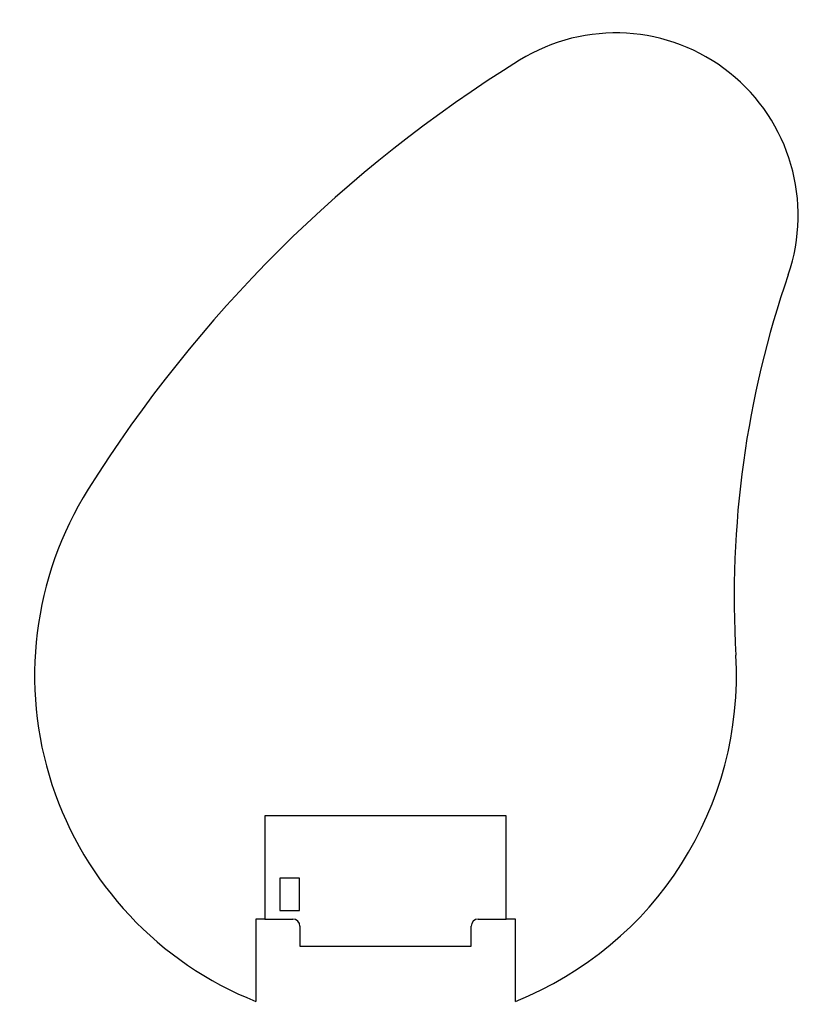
# Model space of a CAD drawing. Extents: x -13 to 15.2, y -11.6 to 23.4.
import ezdxf

# ---------------------------------------------------------------- set-up
doc = ezdxf.new("R2010")
doc.units = 0
doc.layers.get('0').update_dxf_attribs({"linetype": 'continuous'})

# ---------------------------------------------------------------- blocks, each defined once
blk = doc.blocks.new('FUSION')
at = {"color": 0}
for p, q in [((-4.3, -5), (-4.3, -8.68)), ((4.3, -5), (-4.3, -5)), ((4.3, -8.68), (4.3, -5)), ((-3.07, -7.225), (-3.77, -7.225)), ((-3.77, -7.225), (-3.77, -8.375)), ((-3.07, -8.375), (-3.07, -7.225)), ((-3.07, -8.375), (-3.07, -7.225)), ((-3.77, -8.375), (-3.07, -8.375)), ((-3.77, -8.375), (-3.07, -8.375)), ((-4.625, -8.68), (-4.625, -11.613)), ((-4.3, -8.68), (-4.625, -8.68)), ((-4.3, -8.68), (-3.3, -8.68)), ((3.3, -8.68), (4.3, -8.68)), ((4.625, -8.68), (4.3, -8.68)), ((4.625, -11.613), (4.625, -8.68)), ((-3.05, -8.93), (-3.05, -9.64)), ((3.05, -9.64), (3.05, -8.93)), ((-3.05, -9.64), (3.05, -9.64))]:
    blk.add_line(p, q, dxfattribs=at)
for centre, radius, start, end in [((8.2, 16.4), 6.5, -19.007, 121.7693), ((29.997, -18.798), 47.9, 121.7693, 147.927), ((47.75, 2.776), 35.331, 160.993, -176.6722), ((0, 0), 12.5, 147.927, -111.7156), ((0, 0), 12.5, -68.2844, 3.3278), ((-3.3, -8.93), 0.25, 0, 90), ((3.3, -8.93), 0.25, 90, -180)]:
    blk.add_arc(centre, radius, start, end, dxfattribs=at)

msp = doc.modelspace()

# ---------------------------------------------------------------- block references
at = {"color": 0}
msp.add_blockref('FUSION', (0, 0), dxfattribs=at)

doc.saveas('drawing.dxf')
